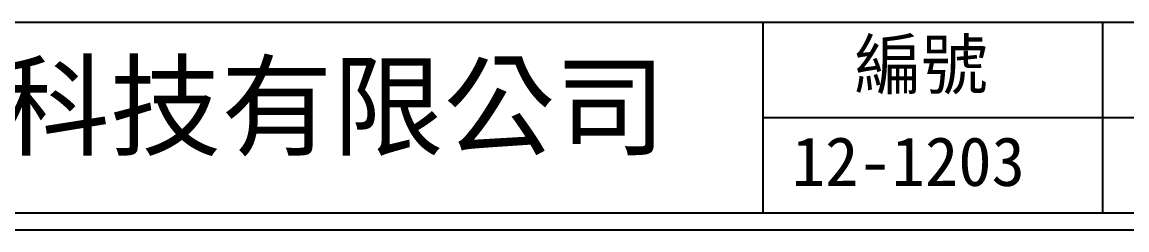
# Model space of a CAD drawing. Extents: x 10 to 297, y 3 to 207.
# Drawn here: x 91.3 to 172.5, y 3 to 18.2 of the extents above; entities that cross this region are included whole.
import ezdxf

# ---------------------------------------------------------------- set-up
doc = ezdxf.new("R2010")
doc.units = 0
doc.layers.add('圖框層', color=7, linetype='CONTINUOUS')
doc.styles.add('STSL', font='KAIU.TTF')

msp = doc.modelspace()

# ---------------------------------------------------------------- linework, layer by layer
at = {"layer": '圖框層', "color": 7}
for p, q in [((11.25, 18.25), (295.75, 18.25)), ((145.75, 4.25), (145.75, 18.25)), ((170.75, 4.25), (170.75, 18.25)), ((145.75, 11.25), (295.75, 11.25)), ((11.25, 4.25), (295.75, 4.25)), ((10, 3), (297, 3))]:
    msp.add_line(p, q, dxfattribs=at)

# ---------------------------------------------------------------- texts
at = {"layer": '圖框層', "color": 4, "style": 'STSL'}
for s, height, p in [('編號', 3.6, (152.465, 13.337)), ('泓陞自動化科技有限公司', 6, (48.604, 9.076)), ('12-1203', 3.6, (147.864, 6.224))]:
    msp.add_text(s, height=height, dxfattribs=at).set_placement(p)

doc.saveas('drawing.dxf')
